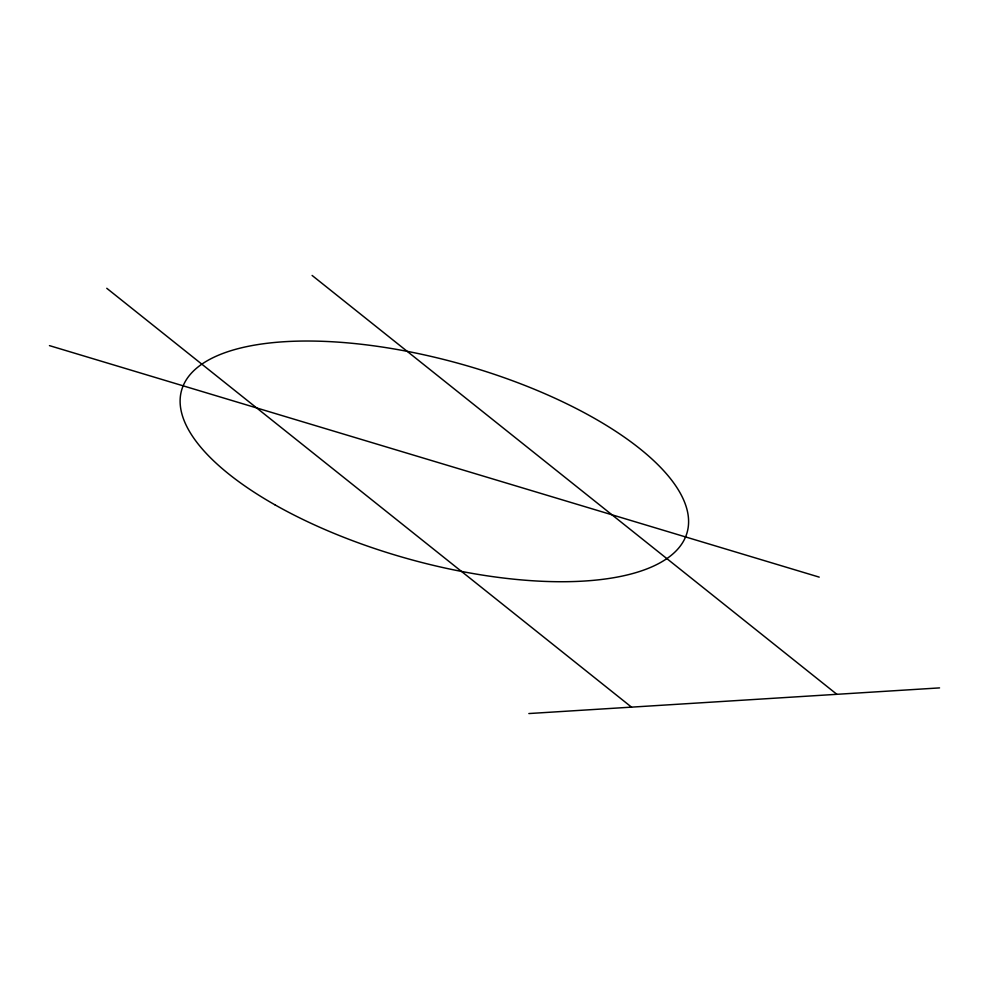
<?xml version="1.0" encoding="UTF-8"?>
<svg xmlns="http://www.w3.org/2000/svg" width="989" height="989" viewBox="0 0 989 989"><rect width="100%" height="100%" fill="white"/><g stroke="black" fill="none" stroke-linecap="round" stroke-linejoin="round"><path stroke-width="1.48" d="M528.855 713.551L939.55 687.899M49.45 345.618L819.226 577.131M312.104 275.449L836.879 694.315M106.763 288.281L631.526 707.135M274.794 504.736A262.592 100.915 15.7 0 0 685.562 536.928A262.592 100.915 15.7 0 0 342.651 342.466A262.592 100.915 15.7 0 0 274.794 504.736"/></g></svg>
